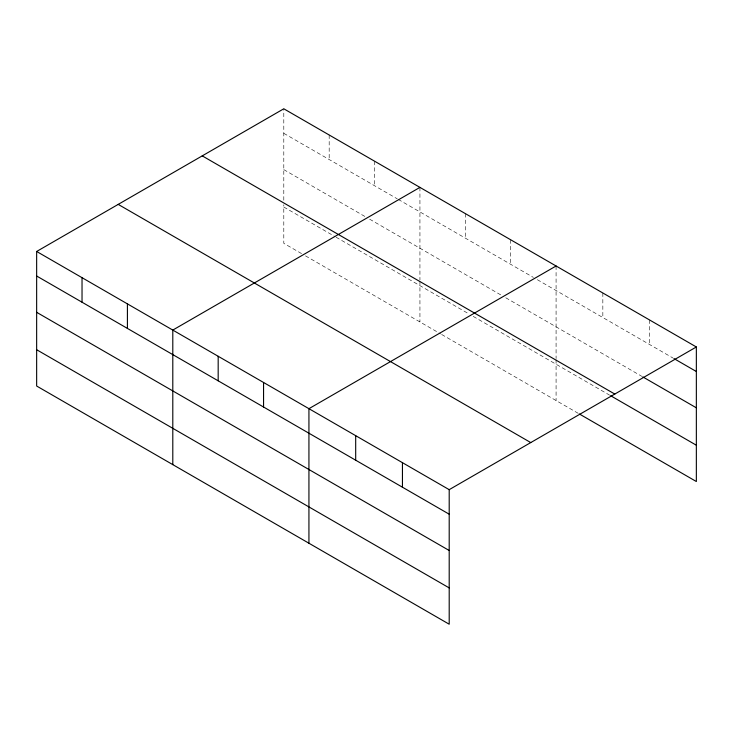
<?xml version="1.0" encoding="UTF-8"?>
<svg xmlns="http://www.w3.org/2000/svg" width="733" height="733" viewBox="0 0 733 733"><rect width="100%" height="100%" fill="white"/><g stroke="black" fill="none" stroke-linecap="round" stroke-linejoin="round"><path stroke-width="0.55" stroke-dasharray="3.67 2.75" d="M283.799 200.228L283.799 108.786M283.799 133.324L397.249 198.826M398.239 199.394L533.395 277.422M537.335 279.704L672.976 358.016M283.799 169.625L365.675 216.904M369.624 219.176L501.821 295.5M505.77 297.781L641.806 376.322M283.799 207.036L335.1 236.649M336.081 237.217L469.267 314.109M473.216 316.39L609.654 395.169M301.556 253.591L283.799 243.338L283.799 204.764M305.496 255.863L440.652 333.9M441.642 334.468L578.484 413.476M649.594 319.982L649.594 344.51M602.838 292.989L602.838 317.517M556.081 265.997L556.081 358.565M556.081 359.701L556.081 400.539M510.699 239.792L510.699 264.329M465.318 213.587L465.318 238.124M419.936 187.391L419.936 279.969M419.936 281.096L419.936 321.934M374.554 161.187L374.554 185.724M329.181 134.991L329.181 159.519"/><path stroke-width="1.1" d="M449.201 550.501L449.201 489.662L36.65 251.474L36.65 386.025L449.201 624.214L449.201 550.501L36.65 312.313M579.464 414.035L696.35 481.526L696.35 346.975L283.799 108.786L36.65 251.474M419.936 187.391L172.796 330.079L172.796 464.621M556.081 265.997L308.932 408.684L308.932 543.226M449.201 489.662L696.35 346.975M673.948 358.574L696.35 371.512M642.777 376.881L696.35 407.814M202.235 155.872L614.795 394.061M610.635 395.728L696.35 445.215M118.205 204.388L530.765 442.576M36.65 276.011L449.201 514.2M36.65 349.723L449.201 587.903M402.444 462.67L402.444 487.207M355.688 435.677L355.688 460.205M263.559 382.479L263.559 407.017M218.177 356.284L218.177 380.812M127.414 303.883L127.414 328.411M82.032 277.679L82.032 302.216"/></g></svg>
